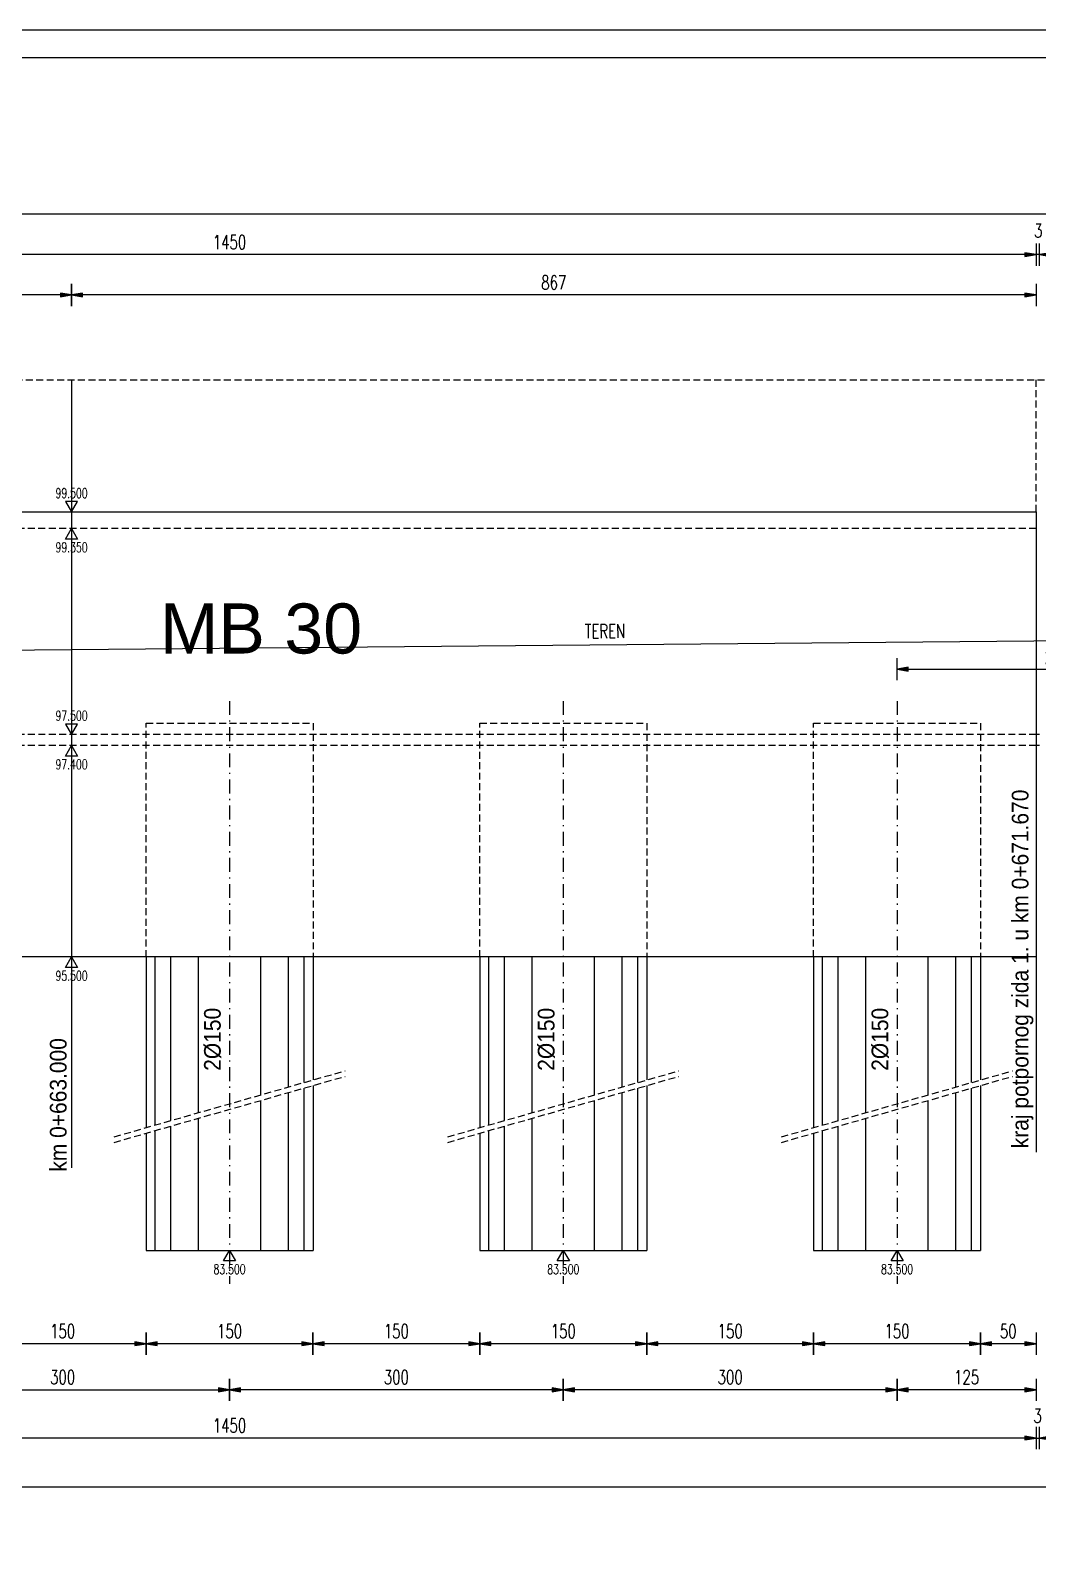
# Model space of a CAD drawing. Extents: x 5880 to 13065, y 60271 to 65757.
# Drawn here: x 6871 to 7777, y 61627 to 62983 of the extents above; entities that cross this region are included whole.
import ezdxf
from ezdxf.enums import TextEntityAlignment as Align

# ---------------------------------------------------------------- set-up
doc = ezdxf.new("R2010")
doc.units = 0
doc.header["$LTSCALE"] = 50
doc.header["$PDMODE"] = 34
doc.header["$PDSIZE"] = 5
doc.linetypes.add('CENTER', pattern=[0.47, 0.25, -0.1, 0.02, -0.1])
doc.linetypes.add('HIDDEN2', pattern=[0.1875, 0.125, -0.0625])
doc.layers.get('DEFPOINTS').update_dxf_attribs({"linetype": 'CONTINUOUS'})
for name, color, linetype in [('BETON', 7, 'CONTINUOUS'), ('BETON tan', 40, 'CONTINUOUS'), ('KOTE', 4, 'CONTINUOUS'), ('NEVIDLJIVO', 9, 'HIDDEN2'), ('OSI', 2, 'CENTER'), ('TANKO', 8, 'CONTINUOUS'), ('TEKST', 7, 'CONTINUOUS')]:
    doc.layers.add(name, color=color, linetype=linetype)
doc.styles.add('KOTE', font='romans.shx', dxfattribs={"width": 0.7})
doc.styles.add('NASLOV', font='ARIAL.TTF')
doc.styles.get("Standard").update_dxf_attribs({"font": 'romans.shx', "width": 0.9})
doc.dimstyles.new('M50', dxfattribs={"dimscale": 100, "dimtxt": 0.125, "dimasz": 0.1, "dimexe": 0.4, "dimexo": 2, "dimgap": 0.05, "dimtad": 1, "dimdec": 1, "dimrnd": 0.01, "dimdsep": 46, "dimtxsty": 'KOTE', "dimblk1": 'S', "dimblk2": 'S', "dimsah": 1, "dimcen": 0.4, "dimdle": 0.4, "dimse1": 1, "dimse2": 1, "dimclrd": 8, "dimclre": 251, "dimclrt": 4, "dimadec": 0, "dimazin": 0, "dimtfac": 1, "dimtdec": 1, "dimtmove": 2, "dimatfit": 3, "dimldrblk": 'S', "dimfxl": 0, "dimtvp": 1, "dimtolj": 1, "dimtzin": 4, "dimarcsym": 0})

# ---------------------------------------------------------------- blocks, each defined once
blk = doc.blocks.new('S')
at = {"layer": 'KOTE', "color": 9}
blk.add_line((0, 1), (0, -1), dxfattribs=at)
blk.add_lwpolyline([(-1, 0.17), (-1, -0.17), (0, 0)], close=True, dxfattribs=at)
at = {"layer": 'KOTE', "color": 9, "linetype": 'ByBlock'}
blk.add_solid([(-1, 0.17), (-1, -0.17), (0, 0)], dxfattribs=at)
blk = doc.blocks.new('*D353')
at = {"layer": 'DEFPOINTS', "color": 0}
for p in [(7775.2, 62781.4), (7775.2, 62668.8), (7778.2, 62668.8)]:
    blk.add_point(p, dxfattribs=at)
at = {"layer": 'TANKO', "color": 8, "lineweight": -2}
for p, q in [((7765.2, 62781.4), (7755.2, 62781.4)), ((7778.2, 62781.4), (7775.2, 62781.4)), ((7788.2, 62781.4), (7798.2, 62781.4))]:
    blk.add_line(p, q, dxfattribs=at)
at = {"layer": 'TANKO', "color": 8, "lineweight": -2, "xscale": 10, "yscale": 10, "zscale": 10}
blk.add_blockref('S', (7775.2, 62781.4), dxfattribs=at)
at = {"layer": 'TANKO', "color": 8, "lineweight": -2, "xscale": 10, "yscale": 10, "zscale": 10, "rotation": 180}
blk.add_blockref('S', (7778.2, 62781.4), dxfattribs=at)
at = {"layer": 'TANKO', "color": 4, "insert": (7777.1, 62802.9), "char_height": 12.5, "attachment_point": 5, "style": 'KOTE'}
blk.add_mtext('\\A1;3', dxfattribs=at)
blk = doc.blocks.new('*D356')
at = {"layer": 'DEFPOINTS', "color": 0}
for p in [(6325.2, 62781.4), (7775.2, 62668.8), (6325.2, 62620)]:
    blk.add_point(p, dxfattribs=at)
at = {"layer": 'TANKO', "color": 8, "lineweight": -2}
blk.add_line((7765.2, 62781.4), (6335.2, 62781.4), dxfattribs=at)
at = {"layer": 'TANKO', "color": 8, "lineweight": -2, "xscale": 10, "yscale": 10, "zscale": 10, "rotation": 180}
blk.add_blockref('S', (6325.2, 62781.4), dxfattribs=at)
at = {"layer": 'TANKO', "color": 8, "lineweight": -2, "xscale": 10, "yscale": 10, "zscale": 10}
blk.add_blockref('S', (7775.2, 62781.4), dxfattribs=at)
at = {"layer": 'TANKO', "color": 4, "insert": (7050.2, 62792.6), "char_height": 12.5, "attachment_point": 5, "style": 'KOTE'}
blk.add_mtext('\\A1;1450', dxfattribs=at)
blk = doc.blocks.new('*D357')
at = {"layer": 'DEFPOINTS', "color": 0}
for p in [(6908.2, 62745.1), (7775.2, 62668.8), (6908.2, 62635.7)]:
    blk.add_point(p, dxfattribs=at)
at = {"layer": 'TANKO', "color": 8, "lineweight": -2}
blk.add_line((7765.2, 62745.1), (6918.2, 62745.1), dxfattribs=at)
at = {"layer": 'TANKO', "color": 8, "lineweight": -2, "xscale": 10, "yscale": 10, "zscale": 10, "rotation": 180}
blk.add_blockref('S', (6908.2, 62745.1), dxfattribs=at)
at = {"layer": 'TANKO', "color": 8, "lineweight": -2, "xscale": 10, "yscale": 10, "zscale": 10}
blk.add_blockref('S', (7775.2, 62745.1), dxfattribs=at)
at = {"layer": 'TANKO', "color": 4, "insert": (7341.7, 62756.3), "char_height": 12.5, "attachment_point": 5, "style": 'KOTE'}
blk.add_mtext('\\A1;867', dxfattribs=at)
blk = doc.blocks.new('*D358')
at = {"layer": 'DEFPOINTS', "color": 0}
for p in [(6325.2, 62745.1), (6908.2, 62635.7), (6325.2, 62620)]:
    blk.add_point(p, dxfattribs=at)
at = {"layer": 'TANKO', "color": 8, "lineweight": -2}
blk.add_line((6898.2, 62745.1), (6335.2, 62745.1), dxfattribs=at)
at = {"layer": 'TANKO', "color": 8, "lineweight": -2, "xscale": 10, "yscale": 10, "zscale": 10, "rotation": 180}
blk.add_blockref('S', (6325.2, 62745.1), dxfattribs=at)
at = {"layer": 'TANKO', "color": 8, "lineweight": -2, "xscale": 10, "yscale": 10, "zscale": 10}
blk.add_blockref('S', (6908.2, 62745.1), dxfattribs=at)
at = {"layer": 'TANKO', "color": 4, "insert": (6616.7, 62756.3), "char_height": 12.5, "attachment_point": 5, "style": 'KOTE'}
blk.add_mtext('\\A1;583', dxfattribs=at)
blk = doc.blocks.new('*D359')
at = {"layer": 'DEFPOINTS', "color": 0}
for p in [(6325.2, 62817.7), (11581.2, 62668.8), (6325.2, 62620)]:
    blk.add_point(p, dxfattribs=at)
at = {"layer": 'TANKO', "color": 8, "lineweight": -2}
blk.add_line((11571.2, 62817.7), (6335.2, 62817.7), dxfattribs=at)
at = {"layer": 'TANKO', "color": 8, "lineweight": -2, "xscale": 10, "yscale": 10, "zscale": 10, "rotation": 180}
blk.add_blockref('S', (6325.2, 62817.7), dxfattribs=at)
at = {"layer": 'TANKO', "color": 8, "lineweight": -2, "xscale": 10, "yscale": 10, "zscale": 10}
blk.add_blockref('S', (11581.2, 62817.7), dxfattribs=at)
at = {"layer": 'TANKO', "color": 4, "insert": (8953.2, 62829), "char_height": 12.5, "attachment_point": 5, "style": 'KOTE'}
blk.add_mtext('\\A1;L{\\fRomanS|b0|i0|c238|p2;uk=}5256', dxfattribs=at)
blk = doc.blocks.new('*D360')
at = {"layer": 'DEFPOINTS', "color": 0}
for p in [(7775.2, 62150.1), (7778.2, 62150.1), (7778.2, 61717.8)]:
    blk.add_point(p, dxfattribs=at)
at = {"layer": 'TANKO', "color": 8, "lineweight": -2}
for p, q in [((7765.2, 61717.8), (7755.2, 61717.8)), ((7775.2, 61717.8), (7778.2, 61717.8)), ((7788.2, 61717.8), (7798.2, 61717.8))]:
    blk.add_line(p, q, dxfattribs=at)
at = {"layer": 'TANKO', "color": 8, "lineweight": -2, "xscale": 10, "yscale": 10, "zscale": 10}
blk.add_blockref('S', (7775.2, 61717.8), dxfattribs=at)
at = {"layer": 'TANKO', "color": 8, "lineweight": -2, "xscale": 10, "yscale": 10, "zscale": 10, "rotation": 180}
blk.add_blockref('S', (7778.2, 61717.8), dxfattribs=at)
at = {"layer": 'TANKO', "color": 4, "insert": (7776.5, 61737.8), "char_height": 12.5, "attachment_point": 5, "style": 'KOTE'}
blk.add_mtext('\\A1;3', dxfattribs=at)
blk = doc.blocks.new('*D361')
at = {"layer": 'DEFPOINTS', "color": 0}
for p in [(7775.2, 62150.1), (7725.2, 61886.3), (7725.2, 61802.5)]:
    blk.add_point(p, dxfattribs=at)
at = {"layer": 'TANKO', "color": 8, "lineweight": -2}
blk.add_line((7765.2, 61802.5), (7735.2, 61802.5), dxfattribs=at)
at = {"layer": 'TANKO', "color": 8, "lineweight": -2, "xscale": 10, "yscale": 10, "zscale": 10, "rotation": 180}
blk.add_blockref('S', (7725.2, 61802.5), dxfattribs=at)
at = {"layer": 'TANKO', "color": 8, "lineweight": -2, "xscale": 10, "yscale": 10, "zscale": 10}
blk.add_blockref('S', (7775.2, 61802.5), dxfattribs=at)
at = {"layer": 'TANKO', "color": 4, "insert": (7750.2, 61813.8), "char_height": 12.5, "attachment_point": 5, "style": 'KOTE'}
blk.add_mtext('\\A1;50', dxfattribs=at)
blk = doc.blocks.new('*D362')
at = {"layer": 'DEFPOINTS', "color": 0}
for p in [(7575.2, 61886.3), (7725.2, 61886.3), (7575.2, 61802.5)]:
    blk.add_point(p, dxfattribs=at)
at = {"layer": 'TANKO', "color": 8, "lineweight": -2}
blk.add_line((7715.2, 61802.5), (7585.2, 61802.5), dxfattribs=at)
at = {"layer": 'TANKO', "color": 8, "lineweight": -2, "xscale": 10, "yscale": 10, "zscale": 10, "rotation": 180}
blk.add_blockref('S', (7575.2, 61802.5), dxfattribs=at)
at = {"layer": 'TANKO', "color": 8, "lineweight": -2, "xscale": 10, "yscale": 10, "zscale": 10}
blk.add_blockref('S', (7725.2, 61802.5), dxfattribs=at)
at = {"layer": 'TANKO', "color": 4, "insert": (7650.2, 61813.8), "char_height": 12.5, "attachment_point": 5, "style": 'KOTE'}
blk.add_mtext('\\A1;150', dxfattribs=at)
blk = doc.blocks.new('*D363')
at = {"layer": 'DEFPOINTS', "color": 0}
for p in [(7425.2, 61886.3), (7575.2, 61886.3), (7425.2, 61802.5)]:
    blk.add_point(p, dxfattribs=at)
at = {"layer": 'TANKO', "color": 8, "lineweight": -2}
blk.add_line((7565.2, 61802.5), (7435.2, 61802.5), dxfattribs=at)
at = {"layer": 'TANKO', "color": 8, "lineweight": -2, "xscale": 10, "yscale": 10, "zscale": 10, "rotation": 180}
blk.add_blockref('S', (7425.2, 61802.5), dxfattribs=at)
at = {"layer": 'TANKO', "color": 8, "lineweight": -2, "xscale": 10, "yscale": 10, "zscale": 10}
blk.add_blockref('S', (7575.2, 61802.5), dxfattribs=at)
at = {"layer": 'TANKO', "color": 4, "insert": (7500.2, 61813.8), "char_height": 12.5, "attachment_point": 5, "style": 'KOTE'}
blk.add_mtext('\\A1;150', dxfattribs=at)
blk = doc.blocks.new('*D364')
at = {"layer": 'DEFPOINTS', "color": 0}
for p in [(7275.2, 61886.3), (7425.2, 61886.3), (7275.2, 61802.5)]:
    blk.add_point(p, dxfattribs=at)
at = {"layer": 'TANKO', "color": 8, "lineweight": -2}
blk.add_line((7415.2, 61802.5), (7285.2, 61802.5), dxfattribs=at)
at = {"layer": 'TANKO', "color": 8, "lineweight": -2, "xscale": 10, "yscale": 10, "zscale": 10, "rotation": 180}
blk.add_blockref('S', (7275.2, 61802.5), dxfattribs=at)
at = {"layer": 'TANKO', "color": 8, "lineweight": -2, "xscale": 10, "yscale": 10, "zscale": 10}
blk.add_blockref('S', (7425.2, 61802.5), dxfattribs=at)
at = {"layer": 'TANKO', "color": 4, "insert": (7350.2, 61813.8), "char_height": 12.5, "attachment_point": 5, "style": 'KOTE'}
blk.add_mtext('\\A1;150', dxfattribs=at)
blk = doc.blocks.new('*D365')
at = {"layer": 'DEFPOINTS', "color": 0}
for p in [(7125.2, 61886.3), (7275.2, 61886.3), (7125.2, 61802.5)]:
    blk.add_point(p, dxfattribs=at)
at = {"layer": 'TANKO', "color": 8, "lineweight": -2}
blk.add_line((7265.2, 61802.5), (7135.2, 61802.5), dxfattribs=at)
at = {"layer": 'TANKO', "color": 8, "lineweight": -2, "xscale": 10, "yscale": 10, "zscale": 10, "rotation": 180}
blk.add_blockref('S', (7125.2, 61802.5), dxfattribs=at)
at = {"layer": 'TANKO', "color": 8, "lineweight": -2, "xscale": 10, "yscale": 10, "zscale": 10}
blk.add_blockref('S', (7275.2, 61802.5), dxfattribs=at)
at = {"layer": 'TANKO', "color": 4, "insert": (7200.2, 61813.8), "char_height": 12.5, "attachment_point": 5, "style": 'KOTE'}
blk.add_mtext('\\A1;150', dxfattribs=at)
blk = doc.blocks.new('*D366')
at = {"layer": 'DEFPOINTS', "color": 0}
for p in [(6975.2, 61886.3), (7125.2, 61886.3), (6975.2, 61802.5)]:
    blk.add_point(p, dxfattribs=at)
at = {"layer": 'TANKO', "color": 8, "lineweight": -2}
blk.add_line((7115.2, 61802.5), (6985.2, 61802.5), dxfattribs=at)
at = {"layer": 'TANKO', "color": 8, "lineweight": -2, "xscale": 10, "yscale": 10, "zscale": 10, "rotation": 180}
blk.add_blockref('S', (6975.2, 61802.5), dxfattribs=at)
at = {"layer": 'TANKO', "color": 8, "lineweight": -2, "xscale": 10, "yscale": 10, "zscale": 10}
blk.add_blockref('S', (7125.2, 61802.5), dxfattribs=at)
at = {"layer": 'TANKO', "color": 4, "insert": (7050.2, 61813.8), "char_height": 12.5, "attachment_point": 5, "style": 'KOTE'}
blk.add_mtext('\\A1;150', dxfattribs=at)
blk = doc.blocks.new('*D368')
at = {"layer": 'DEFPOINTS', "color": 0}
for p in [(7775.2, 62150.1), (7650.2, 61856.3), (7650.2, 61761.1)]:
    blk.add_point(p, dxfattribs=at)
at = {"layer": 'TANKO', "color": 8, "lineweight": -2}
blk.add_line((7765.2, 61761.1), (7660.2, 61761.1), dxfattribs=at)
at = {"layer": 'TANKO', "color": 8, "lineweight": -2, "xscale": 10, "yscale": 10, "zscale": 10, "rotation": 180}
blk.add_blockref('S', (7650.2, 61761.1), dxfattribs=at)
at = {"layer": 'TANKO', "color": 8, "lineweight": -2, "xscale": 10, "yscale": 10, "zscale": 10}
blk.add_blockref('S', (7775.2, 61761.1), dxfattribs=at)
at = {"layer": 'TANKO', "color": 4, "insert": (7712.7, 61772.4), "char_height": 12.5, "attachment_point": 5, "style": 'KOTE'}
blk.add_mtext('\\A1;125', dxfattribs=at)
blk = doc.blocks.new('*D369')
at = {"layer": 'DEFPOINTS', "color": 0}
for p in [(7350.2, 61856.3), (7650.2, 61856.3), (7350.2, 61761.1)]:
    blk.add_point(p, dxfattribs=at)
at = {"layer": 'TANKO', "color": 8, "lineweight": -2}
blk.add_line((7640.2, 61761.1), (7360.2, 61761.1), dxfattribs=at)
at = {"layer": 'TANKO', "color": 8, "lineweight": -2, "xscale": 10, "yscale": 10, "zscale": 10, "rotation": 180}
blk.add_blockref('S', (7350.2, 61761.1), dxfattribs=at)
at = {"layer": 'TANKO', "color": 8, "lineweight": -2, "xscale": 10, "yscale": 10, "zscale": 10}
blk.add_blockref('S', (7650.2, 61761.1), dxfattribs=at)
at = {"layer": 'TANKO', "color": 4, "insert": (7500.2, 61772.4), "char_height": 12.5, "attachment_point": 5, "style": 'KOTE'}
blk.add_mtext('\\A1;300', dxfattribs=at)
blk = doc.blocks.new('*D370')
at = {"layer": 'DEFPOINTS', "color": 0}
for p in [(7050.2, 61856.3), (7350.2, 61856.3), (7050.2, 61761.1)]:
    blk.add_point(p, dxfattribs=at)
at = {"layer": 'TANKO', "color": 8, "lineweight": -2}
blk.add_line((7340.2, 61761.1), (7060.2, 61761.1), dxfattribs=at)
at = {"layer": 'TANKO', "color": 8, "lineweight": -2, "xscale": 10, "yscale": 10, "zscale": 10, "rotation": 180}
blk.add_blockref('S', (7050.2, 61761.1), dxfattribs=at)
at = {"layer": 'TANKO', "color": 8, "lineweight": -2, "xscale": 10, "yscale": 10, "zscale": 10}
blk.add_blockref('S', (7350.2, 61761.1), dxfattribs=at)
at = {"layer": 'TANKO', "color": 4, "insert": (7200.2, 61772.4), "char_height": 12.5, "attachment_point": 5, "style": 'KOTE'}
blk.add_mtext('\\A1;300', dxfattribs=at)
blk = doc.blocks.new('*D372')
at = {"layer": 'DEFPOINTS', "color": 0}
for p in [(6325.2, 62150.1), (7775.2, 62150.1), (6325.2, 61717.8)]:
    blk.add_point(p, dxfattribs=at)
at = {"layer": 'TANKO', "color": 8, "lineweight": -2}
blk.add_line((7765.2, 61717.8), (6335.2, 61717.8), dxfattribs=at)
at = {"layer": 'TANKO', "color": 8, "lineweight": -2, "xscale": 10, "yscale": 10, "zscale": 10, "rotation": 180}
blk.add_blockref('S', (6325.2, 61717.8), dxfattribs=at)
at = {"layer": 'TANKO', "color": 8, "lineweight": -2, "xscale": 10, "yscale": 10, "zscale": 10}
blk.add_blockref('S', (7775.2, 61717.8), dxfattribs=at)
at = {"layer": 'TANKO', "color": 4, "insert": (7050.2, 61729), "char_height": 12.5, "attachment_point": 5, "style": 'KOTE'}
blk.add_mtext('\\A1;1450', dxfattribs=at)
blk = doc.blocks.new('GKOT')
at = {"layer": 'TANKO'}
blk.add_lwpolyline([(0, 0), (0.155, 0.268), (-0.155, 0.268)], close=True, dxfattribs=at)
at = {"layer": 'KOTE', "style": 'KOTE', "width": 0.7}
blk.add_attdef('KOTA', text='', height=0.25, dxfattribs=at).set_placement((0, 0.482), align=Align.MIDDLE)
blk = doc.blocks.new('*D479')
at = {"layer": 'DEFPOINTS', "color": 0}
for p in [(6825.2, 61886.3), (6975.2, 61886.3), (6825.2, 61802.5)]:
    blk.add_point(p, dxfattribs=at)
at = {"layer": 'TANKO', "color": 8, "lineweight": -2}
blk.add_line((6965.2, 61802.5), (6835.2, 61802.5), dxfattribs=at)
at = {"layer": 'TANKO', "color": 8, "lineweight": -2, "xscale": 10, "yscale": 10, "zscale": 10, "rotation": 180}
blk.add_blockref('S', (6825.2, 61802.5), dxfattribs=at)
at = {"layer": 'TANKO', "color": 8, "lineweight": -2, "xscale": 10, "yscale": 10, "zscale": 10}
blk.add_blockref('S', (6975.2, 61802.5), dxfattribs=at)
at = {"layer": 'TANKO', "color": 4, "insert": (6900.2, 61813.8), "char_height": 12.5, "attachment_point": 5, "style": 'KOTE'}
blk.add_mtext('\\A1;150', dxfattribs=at)
blk = doc.blocks.new('*D481')
at = {"layer": 'DEFPOINTS', "color": 0}
for p in [(6750.2, 61856.3), (7050.2, 61856.3), (7050.2, 61761.1)]:
    blk.add_point(p, dxfattribs=at)
at = {"layer": 'TANKO', "color": 8, "lineweight": -2}
blk.add_line((6760.2, 61761.1), (7040.2, 61761.1), dxfattribs=at)
at = {"layer": 'TANKO', "color": 8, "lineweight": -2, "xscale": 10, "yscale": 10, "zscale": 10, "rotation": 180}
blk.add_blockref('S', (6750.2, 61761.1), dxfattribs=at)
at = {"layer": 'TANKO', "color": 8, "lineweight": -2, "xscale": 10, "yscale": 10, "zscale": 10}
blk.add_blockref('S', (7050.2, 61761.1), dxfattribs=at)
at = {"layer": 'TANKO', "color": 4, "insert": (6900.2, 61772.4), "char_height": 12.5, "attachment_point": 5, "style": 'KOTE'}
blk.add_mtext('\\A1;300', dxfattribs=at)
blk = doc.blocks.new('*D560')
at = {"layer": 'DEFPOINTS', "color": 0}
for p in [(6325.2, 62150.1), (11581.2, 62150.1), (6325.2, 61673.7)]:
    blk.add_point(p, dxfattribs=at)
at = {"layer": 'TANKO', "color": 8, "lineweight": -2}
blk.add_line((11571.2, 61673.7), (6335.2, 61673.7), dxfattribs=at)
at = {"layer": 'TANKO', "color": 8, "lineweight": -2, "xscale": 10, "yscale": 10, "zscale": 10, "rotation": 180}
blk.add_blockref('S', (6325.2, 61673.7), dxfattribs=at)
at = {"layer": 'TANKO', "color": 8, "lineweight": -2, "xscale": 10, "yscale": 10, "zscale": 10}
blk.add_blockref('S', (11581.2, 61673.7), dxfattribs=at)
at = {"layer": 'TANKO', "color": 4, "insert": (8953.2, 61685), "char_height": 12.5, "attachment_point": 5, "style": 'KOTE'}
blk.add_mtext('\\A1;L{\\fRomanS|b0|i0|c238|p2;uk=}5256', dxfattribs=at)
blk = doc.blocks.new('*D573')
at = {"layer": 'DEFPOINTS', "color": 0}
for p in [(7903.2, 62408.8), (7650.2, 62380.1), (7903.2, 62380.1)]:
    blk.add_point(p, dxfattribs=at)
at = {"layer": 'TANKO', "color": 8, "lineweight": -2}
blk.add_line((7660.2, 62408.8), (7893.2, 62408.8), dxfattribs=at)
at = {"layer": 'TANKO', "color": 8, "lineweight": -2, "xscale": 10, "yscale": 10, "zscale": 10, "rotation": 180}
blk.add_blockref('S', (7650.2, 62408.8), dxfattribs=at)
at = {"layer": 'TANKO', "color": 8, "lineweight": -2, "xscale": 10, "yscale": 10, "zscale": 10}
blk.add_blockref('S', (7903.2, 62408.8), dxfattribs=at)
at = {"layer": 'TANKO', "color": 4, "insert": (7794.2, 62420), "char_height": 12.5, "attachment_point": 5, "style": 'KOTE'}
blk.add_mtext('\\A1;253', dxfattribs=at)

msp = doc.modelspace()

# ---------------------------------------------------------------- linework, layer by layer
at = {"layer": 'BETON'}
for p, q in [((6325.24, 62550.13), (7775.23, 62550.13)), ((7775.24, 62550.13), (7775.24, 62150.13)), ((7775.24, 62150.13), (6325.24, 62150.13)), ((6975.24, 62150.13), (6975.24, 61996.76)), ((7125.24, 62150.13), (7125.24, 62039.6)), ((7275.24, 62150.13), (7275.24, 61996.76)), ((7425.24, 62150.13), (7425.24, 62039.6)), ((7575.24, 62150.13), (7575.24, 61996.76)), ((7725.24, 62150.13), (7725.24, 62039.6)), ((7125.24, 62034.6), (7125.24, 61886.33)), ((7425.24, 62034.6), (7425.24, 61886.33)), ((7725.24, 62034.6), (7725.24, 61886.33)), ((6975.24, 61991.76), (6975.24, 61886.33)), ((7275.24, 61991.76), (7275.24, 61886.33)), ((7575.24, 61991.76), (7575.24, 61886.33)), ((6975.24, 61886.33), (7125.24, 61886.33)), ((7275.24, 61886.33), (7425.24, 61886.33)), ((7575.24, 61886.33), (7725.24, 61886.33))]:
    msp.add_line(p, q, dxfattribs=at)
at = {"layer": 'BETON', "color": 84}
msp.add_line((6188.37, 62419.99), (10020.25, 62454.27), dxfattribs=at)
at = {"layer": 'BETON'}
for points in [[(5879.9, 60271.28), (13065.28, 60271.28), (13065.28, 62983.09), (5879.9, 62983.09)], [(6004.9, 60296.28), (13040.28, 60296.28), (13040.28, 62958.09), (6004.9, 62958.09)]]:
    msp.add_lwpolyline(points, close=True, dxfattribs=at)
at = {"layer": 'BETON tan'}
for p, q in [((7778.24, 62350.13), (7775.24, 62350.13)), ((7778.24, 62340.13), (7775.24, 62340.13))]:
    msp.add_line(p, q, dxfattribs=at)
at = {"layer": 'NEVIDLJIVO'}
for p, q in [((6295.24, 62668.76), (11611.25, 62668.76)), ((7775.24, 62550.13), (7775.24, 62668.76)), ((7775.23, 62535.13), (6325.24, 62535.13)), ((6975.24, 62150.13), (6975.24, 62360.13)), ((6975.24, 62360.13), (7125.24, 62360.13)), ((7125.24, 62360.13), (7125.24, 62150.13)), ((7275.24, 62150.13), (7275.24, 62360.13)), ((7275.24, 62360.13), (7425.24, 62360.13)), ((7425.24, 62360.13), (7425.24, 62150.13)), ((7575.24, 62150.13), (7575.24, 62360.13)), ((7575.24, 62360.13), (7725.24, 62360.13)), ((7725.24, 62360.13), (7725.24, 62150.13)), ((7775.24, 62350.13), (6325.24, 62350.13)), ((7775.24, 62340.13), (6325.24, 62340.13)), ((6946.4, 61988.52), (7154.09, 62047.83)), ((7246.4, 61988.52), (7454.09, 62047.83)), ((7546.4, 61988.52), (7754.09, 62047.83)), ((6946.4, 61983.52), (7154.09, 62042.83)), ((7246.4, 61983.52), (7454.09, 62042.83)), ((7546.4, 61983.52), (7754.09, 62042.83))]:
    msp.add_line(p, q, dxfattribs=at)
at = {"layer": 'OSI'}
for p, q in [((7050.24, 62380.13), (7050.24, 61856.33)), ((7350.24, 62380.13), (7350.24, 61856.33)), ((7650.24, 62380.13), (7650.24, 61856.33))]:
    msp.add_line(p, q, dxfattribs=at)
at = {"layer": 'TANKO'}
for p, q in [((6908.24, 62668.76), (6908.24, 61960.5)), ((6983.23, 61999.04), (6983.23, 62150.13)), ((6997.34, 62003.07), (6997.34, 62150.13)), ((7022.21, 62010.17), (7022.21, 62150.13)), ((7078.27, 62026.18), (7078.27, 62150.13)), ((7103.14, 62033.28), (7103.14, 62150.13)), ((7117.26, 62037.31), (7117.26, 62150.13)), ((7283.23, 61999.04), (7283.23, 62150.13)), ((7297.34, 62003.07), (7297.34, 62150.13)), ((7322.21, 62010.17), (7322.21, 62150.13)), ((7378.27, 62026.18), (7378.27, 62150.13)), ((7403.14, 62033.28), (7403.14, 62150.13)), ((7417.26, 62037.31), (7417.26, 62150.13)), ((7583.23, 61999.04), (7583.23, 62150.13)), ((7597.34, 62003.07), (7597.34, 62150.13)), ((7622.21, 62010.17), (7622.21, 62150.13)), ((7678.27, 62026.18), (7678.27, 62150.13)), ((7703.14, 62033.28), (7703.14, 62150.13)), ((7717.26, 62037.31), (7717.26, 62150.13)), ((7775.24, 62150.13), (7775.24, 61974.68)), ((7078.27, 61886.33), (7078.27, 62021.18)), ((7103.14, 61886.33), (7103.14, 62028.28)), ((7117.26, 61886.33), (7117.26, 62032.31)), ((7378.27, 61886.33), (7378.27, 62021.18)), ((7403.14, 61886.33), (7403.14, 62028.28)), ((7417.26, 61886.33), (7417.26, 62032.31)), ((7678.27, 61886.33), (7678.27, 62021.18)), ((7703.14, 61886.33), (7703.14, 62028.28)), ((7717.26, 61886.33), (7717.26, 62032.31)), ((6983.23, 61886.33), (6983.23, 61994.04)), ((6997.34, 61886.33), (6997.34, 61998.07)), ((7022.21, 61886.33), (7022.21, 62005.17)), ((7283.23, 61886.33), (7283.23, 61994.04)), ((7297.34, 61886.33), (7297.34, 61998.07)), ((7322.21, 61886.33), (7322.21, 62005.17)), ((7583.23, 61886.33), (7583.23, 61994.04)), ((7597.34, 61886.33), (7597.34, 61998.07)), ((7622.21, 61886.33), (7622.21, 62005.17))]:
    msp.add_line(p, q, dxfattribs=at)

# ---------------------------------------------------------------- block references
at = {"layer": 'TANKO', "xscale": 35, "yscale": 35, "zscale": 35}
for p, values in [((6908.24, 62550.13), {'KOTA': '99.500'}), ((6908.24, 62350.13), {'KOTA': '97.500'})]:
    msp.add_blockref('GKOT', p, dxfattribs=at).add_auto_attribs(values)
at = {"layer": 'TANKO'}
ref = msp.add_blockref('GKOT', (6908.24, 62535.13), dxfattribs=dict(at, xscale=-35, yscale=35, zscale=35, rotation=180))
ref.add_attrib('KOTA', '99.350', dxfattribs={"layer": 'KOTE', "height": 8.75, "style": 'KOTE', "width": 0.7}).set_placement((6908.24, 62518.26), align=Align.MIDDLE)
ref = msp.add_blockref('GKOT', (6908.24, 62340.13), dxfattribs=dict(at, xscale=-35, yscale=35, zscale=35, rotation=180))
ref.add_attrib('KOTA', '97.400', dxfattribs={"layer": 'KOTE', "height": 8.75, "style": 'KOTE', "width": 0.7}).set_placement((6908.24, 62323.26), align=Align.MIDDLE)
ref = msp.add_blockref('GKOT', (6908.24, 62150.13), dxfattribs=dict(at, xscale=-35, yscale=35, zscale=35, rotation=179.9999999999666))
ref.add_attrib('KOTA', '95.500', dxfattribs={"layer": 'KOTE', "height": 8.75, "rotation": 360, "style": 'KOTE', "width": 0.7}).set_placement((6908.24, 62133.26), align=Align.MIDDLE)
ref = msp.add_blockref('GKOT', (7050.24, 61886.33), dxfattribs=dict(at, xscale=-35, yscale=35, zscale=35, rotation=180))
ref.add_attrib('KOTA', '83.500', dxfattribs={"layer": 'KOTE', "height": 8.75, "style": 'KOTE', "width": 0.7}).set_placement((7050.24, 61869.46), align=Align.MIDDLE)
ref = msp.add_blockref('GKOT', (7350.24, 61886.33), dxfattribs=dict(at, xscale=-35, yscale=35, zscale=35, rotation=180))
ref.add_attrib('KOTA', '83.500', dxfattribs={"layer": 'KOTE', "height": 8.75, "style": 'KOTE', "width": 0.7}).set_placement((7350.24, 61869.46), align=Align.MIDDLE)
ref = msp.add_blockref('GKOT', (7650.24, 61886.33), dxfattribs=dict(at, xscale=-35, yscale=35, zscale=35, rotation=180))
ref.add_attrib('KOTA', '83.500', dxfattribs={"layer": 'KOTE', "height": 8.75, "style": 'KOTE', "width": 0.7}).set_placement((7650.24, 61869.46), align=Align.MIDDLE)

# ---------------------------------------------------------------- texts
at = {"layer": 'KOTE', "style": 'KOTE', "width": 0.7}
msp.add_text('TEREN', height=12.5, rotation=0.51253, dxfattribs=at).set_placement((7387.68, 62443.03), align=Align.MIDDLE)
at = {"layer": 'TEKST', "style": 'NASLOV'}
msp.add_text('MB 30', height=45, dxfattribs=at).set_placement((7078.55, 62445.37), align=Align.MIDDLE)
at = {"layer": 'TEKST', "char_height": 15, "attachment_point": 5, "rotation": 90}
for s, insert in [('{\\fArial|b0|i0|c238|p34;kraj potpornog zida 1. u km 0+671.670}', (7763.07, 62139.38)), ('{\\fArial|b0|i0|c238|p34;2%%c150}', (7035.08, 62076.12)), ('{\\fArial|b0|i0|c238|p34;2%%c150}', (7335.08, 62076.12)), ('{\\fArial|b0|i0|c238|p34;2%%c150}', (7635.08, 62076.12)), ('{\\fArial|b0|i0|c238|p34;km 0+663.000}', (6896.35, 62017.17))]:
    msp.add_mtext(s, dxfattribs=dict(at, insert=insert))

# ---------------------------------------------------------------- dimensions: what is measured, and where the dimension line sits
at = {"layer": 'TANKO'}
for base, p1, p2, picture, middle in [((6325.24, 62817.71), (11581.25, 62668.76), (6325.24, 62620), '*D359', (8953.25, 62829.01)), ((6325.24, 61673.66), (11581.25, 62150.13), (6325.24, 62150.13), '*D560', (8953.25, 61684.97))]:
    dim = msp.add_linear_dim(base=base, p1=p1, p2=p2, text='L{\\fRomanS|b0|i0|c238|p2;uk=}<>', dimstyle='M50', dxfattribs=at)
    dim.commit()
    dim.dimension.update_dxf_attribs({"geometry": picture, "text_midpoint": middle})
for base, p1, p2, picture, middle in [((7775.23, 62781.38), (7778.25, 62668.8), (7775.23, 62668.76), '*D353', (7777.13, 62802.92)), ((7903.24, 62408.76), (7650.24, 62380.13), (7903.24, 62380.13), '*D573', (7794.22, 62420.01)), ((7778.24, 61717.76), (7775.24, 62150.13), (7778.24, 62150.13), '*D360', (7776.46, 61737.81))]:
    dim = msp.add_linear_dim(base=base, p1=p1, p2=p2, dimstyle='M50', dxfattribs=at)
    dim.commit()
    dim.dimension.update_dxf_attribs({"geometry": picture, "text_midpoint": middle, "dimtype": 160})
for base, p1, p2, picture, middle in [((6325.24, 62781.38), (7775.23, 62668.76), (6325.24, 62620), '*D356', (7050.24, 62792.63)), ((6325.24, 62745.06), (6908.24, 62635.73), (6325.24, 62620), '*D358', (6616.74, 62756.31)), ((6908.24, 62745.06), (7775.23, 62668.76), (6908.24, 62635.73), '*D357', (7341.74, 62756.31)), ((6325.24, 61717.76), (7775.24, 62150.13), (6325.24, 62150.13), '*D372', (7050.24, 61729.01)), ((7650.24, 61761.11), (7775.24, 62150.13), (7650.24, 61856.33), '*D368', (7712.74, 61772.36)), ((7725.24, 61802.54), (7775.24, 62150.13), (7725.24, 61886.33), '*D361', (7750.24, 61813.79)), ((6825.24, 61802.54), (6975.24, 61886.33), (6825.24, 61886.33), '*D479', (6900.24, 61813.79)), ((6975.24, 61802.54), (7125.24, 61886.33), (6975.24, 61886.33), '*D366', (7050.24, 61813.79)), ((7125.24, 61802.54), (7275.24, 61886.33), (7125.24, 61886.33), '*D365', (7200.24, 61813.79)), ((7275.24, 61802.54), (7425.24, 61886.33), (7275.24, 61886.33), '*D364', (7350.24, 61813.79)), ((7425.24, 61802.54), (7575.24, 61886.33), (7425.24, 61886.33), '*D363', (7500.24, 61813.79)), ((7575.24, 61802.54), (7725.24, 61886.33), (7575.24, 61886.33), '*D362', (7650.24, 61813.79)), ((7050.24, 61761.11), (6750.24, 61856.33), (7050.24, 61856.33), '*D481', (6900.24, 61772.36)), ((7050.24, 61761.11), (7350.24, 61856.33), (7050.24, 61856.33), '*D370', (7200.24, 61772.36)), ((7350.24, 61761.11), (7650.24, 61856.33), (7350.24, 61856.33), '*D369', (7500.24, 61772.36))]:
    dim = msp.add_linear_dim(base=base, p1=p1, p2=p2, dimstyle='M50', dxfattribs=at)
    dim.commit()
    dim.dimension.update_dxf_attribs({"geometry": picture, "text_midpoint": middle})

doc.saveas('drawing.dxf')
